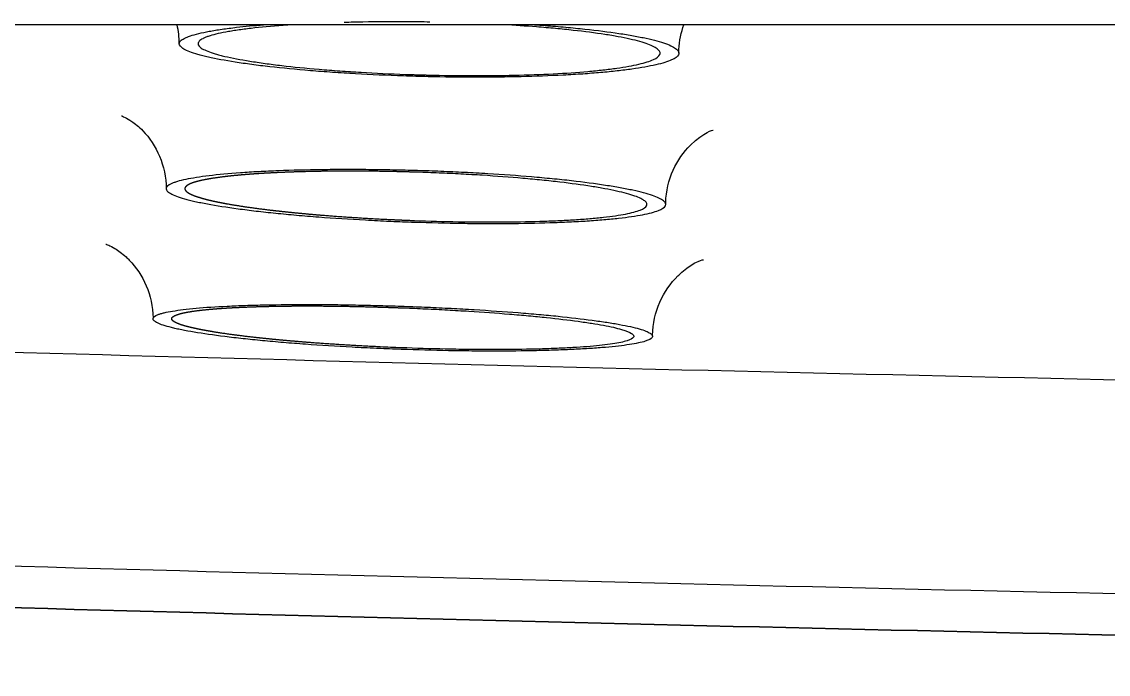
# Model space of a CAD drawing. Header units: millimetres. Extents: x 0 to 2809, y -1128 to 717.
# Drawn here: x 335.1 to 422.2, y 312 to 364.2 of the extents above; entities that cross this region are included whole.
import ezdxf

# ---------------------------------------------------------------- set-up
doc = ezdxf.new("R2010")
doc.units = ezdxf.units.MM
doc.layers.add('Blocks', color=7, linetype='Continuous')
doc.layers.add('Blocks$Inner', color=7, linetype='Continuous', lineweight=25, true_color=0x007f00)
doc.layers.add('Blocks$Outline', color=7, linetype='Continuous', lineweight=35, true_color=0xff3f3f)

# ---------------------------------------------------------------- blocks, each defined once
blk = doc.blocks.new('Balcony Lounge Bench w Arm Front')
at = {"layer": 'Blocks$Inner'}
blk.add_lwpolyline([(1224.493, 363.997), (1060.548, 363.997), (874.6, 363.997), (778.67, 363.997), (712.85, 363.997), (647.029, 363.997), (551.1, 363.997), (365.151, 363.997), (201.207, 363.997)], dxfattribs=at)
for points in [[(347.767, 362.478), (347.767, 363), (347.703, 363.51), (347.588, 363.997)], [(349.266, 362.587), (349.267, 362.551), (349.267, 362.514), (349.267, 362.478)], [(367.68, 359.838), (367.025, 359.853), (366.371, 359.872), (365.719, 359.894)], [(344.846, 355.504), (345.919, 354.401), (346.713, 352.702), (346.713, 350.868)], [(388.701, 354.362), (389.824, 355.45), (390.503, 355.554), (390.506, 355.545)], [(368.562, 352.122), (367.985, 352.146), (367.405, 352.168), (366.822, 352.186)], [(368.712, 352.251), (368.088, 352.275), (367.461, 352.297), (366.831, 352.316)], [(364.715, 348.264), (365.336, 348.237), (365.959, 348.213), (366.584, 348.192)], [(365.772, 341.323), (366.344, 341.301), (366.915, 341.277), (367.482, 341.25)], [(365.781, 341.452), (366.4, 341.43), (367.016, 341.406), (367.63, 341.379)], [(365.524, 337.999), (364.911, 338.021), (364.299, 338.045), (363.689, 338.072)], [(365.535, 338.129), (364.97, 338.15), (364.404, 338.174), (363.837, 338.201)]]:
    blk.add_open_spline(points, degree=3, dxfattribs=at)
for points, knots in [([(347.767, 362.478), (347.767, 362.552), (347.802, 362.626), (347.871, 362.698), (347.937, 362.768), (348.035, 362.836), (348.166, 362.904), (348.232, 362.938), (348.306, 362.972), (348.387, 363.005), (348.468, 363.039), (348.557, 363.072), (348.653, 363.104), (349.038, 363.233), (349.541, 363.355), (350.163, 363.47), (350.318, 363.499), (350.481, 363.527), (350.652, 363.555), (350.822, 363.583), (351, 363.61), (351.184, 363.637), (351.551, 363.69), (351.943, 363.741), (352.358, 363.789), (353.018, 363.865), (353.738, 363.934), (354.519, 363.997)], [102.587783, 102.587783, 102.587783, 102.587783, 105.349563, 105.349563, 105.349563, 108.003155, 108.003155, 108.003155, 109.338421, 109.338421, 109.338421, 110.666148, 110.666148, 110.666148, 115.958997, 115.958997, 115.958997, 117.289695, 117.289695, 117.289695, 118.624436, 118.624436, 118.624436, 121.273336, 121.273336, 121.273336, 125.484911, 125.484911, 125.484911, 125.484911]), ([(356.839, 363.996), (356.584, 363.979), (356.332, 363.962), (355.139, 363.875), (354.283, 363.795), (353.13, 363.661), (352.767, 363.614), (352.258, 363.54), (352.093, 363.514), (351.778, 363.462), (351.627, 363.436), (350.908, 363.301), (350.443, 363.187), (349.998, 363.035), (349.915, 363.005), (349.765, 362.942), (349.697, 362.911), (349.515, 362.815), (349.424, 362.75), (349.299, 362.617), (349.267, 362.548), (349.267, 362.478)], [19.84083, 19.84083, 19.84083, 19.84083, 21.223275, 21.223275, 26.529093, 26.529093, 29.182003, 29.182003, 30.508457, 30.508457, 31.834912, 31.834912, 37.140731, 37.140731, 38.467186, 38.467186, 39.79364, 39.79364, 42.44655, 42.44655, 45.212049, 45.212049, 45.212049, 45.212049]), ([(367.836, 364.209), (367.226, 364.22), (366.62, 364.227), (364.816, 364.238), (363.633, 364.232), (361.96, 364.204), (361.452, 364.192), (360.956, 364.179)], [2.657643, 2.657643, 2.657643, 2.657643, 5.305819, 5.305819, 10.611637, 10.611637, 12.939406, 12.939406, 12.939406, 12.939406]), ([(386.267, 361.722), (386.267, 361.753), (386.262, 361.784), (386.226, 361.885), (386.173, 361.955), (385.933, 362.165), (385.666, 362.304), (385.097, 362.513), (384.881, 362.582), (384.4, 362.716), (384.136, 362.782), (383.559, 362.912), (383.247, 362.976), (382.574, 363.1), (382.212, 363.161), (381.062, 363.339), (380.221, 363.448), (378.853, 363.599), (378.378, 363.647), (377.392, 363.739), (376.881, 363.782), (375.507, 363.889), (374.626, 363.947), (373.717, 363.998)], [115.881389, 115.881389, 115.881389, 115.881389, 116.659939, 116.659939, 118.421624, 118.421624, 121.944994, 121.944994, 123.706679, 123.706679, 125.468364, 125.468364, 127.23005, 127.23005, 128.991735, 128.991735, 132.515105, 132.515105, 134.27679, 134.27679, 136.038475, 136.038475, 138.933594, 138.933594, 138.933594, 138.933594]), ([(376.217, 363.998), (376.5, 363.978), (376.78, 363.958), (377.62, 363.895), (378.172, 363.849), (379.239, 363.753), (379.751, 363.703), (381.231, 363.544), (382.14, 363.429), (383.383, 363.242), (383.775, 363.178), (384.502, 363.047), (384.84, 362.98), (385.463, 362.843), (385.749, 362.773), (386.268, 362.631), (386.502, 362.558), (387.117, 362.338), (387.406, 362.191), (387.665, 361.969), (387.722, 361.895), (387.761, 361.788), (387.767, 361.755), (387.767, 361.722)], [6.675896, 6.675896, 6.675896, 6.675896, 7.617177, 7.617177, 9.521471, 9.521471, 11.425766, 11.425766, 15.234354, 15.234354, 17.138648, 17.138648, 19.042943, 19.042943, 20.947237, 20.947237, 22.851531, 22.851531, 26.66012, 26.66012, 28.564414, 28.564414, 29.406037, 29.406037, 29.406037, 29.406037]), ([(387.767, 361.722), (387.767, 361.82), (387.769, 361.918), (387.774, 362.016), (387.804, 362.711), (387.948, 363.38), (388.174, 363.997)], [0.00001, 0.00001, 0.00001, 0.00001, 0.320185, 0.320185, 0.320185, 2.596124, 2.596124, 2.596124, 2.596124]), ([(365.719, 359.894), (364.405, 359.938), (363.126, 359.996), (361.881, 360.067), (361.258, 360.102), (360.644, 360.141), (360.039, 360.183), (359.433, 360.225), (358.835, 360.27), (358.258, 360.317), (357.105, 360.412), (356.026, 360.517), (355.019, 360.632), (354.767, 360.66), (354.52, 360.689), (354.277, 360.719), (354.035, 360.749), (353.796, 360.78), (353.564, 360.811), (353.1, 360.872), (352.663, 360.936), (352.251, 361), (351.428, 361.13), (350.708, 361.265), (350.092, 361.405), (349.938, 361.441), (349.791, 361.476), (349.651, 361.512), (349.512, 361.548), (349.38, 361.583), (349.256, 361.619), (349.008, 361.691), (348.791, 361.763), (348.605, 361.835), (348.418, 361.907), (348.262, 361.979), (348.137, 362.052), (348.074, 362.088), (348.02, 362.125), (347.973, 362.161), (347.926, 362.198), (347.886, 362.235), (347.855, 362.271), (347.796, 362.341), (347.767, 362.41), (347.767, 362.478)], [62.902923, 62.902923, 62.902923, 62.902923, 68.209424, 68.209424, 68.209424, 70.857493, 70.857493, 70.857493, 73.524602, 73.524602, 73.524602, 78.818793, 78.818793, 78.818793, 80.145806, 80.145806, 80.145806, 81.480819, 81.480819, 81.480819, 84.136588, 84.136588, 84.136588, 89.434318, 89.434318, 89.434318, 90.769746, 90.769746, 90.769746, 92.099641, 92.099641, 92.099641, 94.743578, 94.743578, 94.743578, 97.386619, 97.386619, 97.386619, 98.715376, 98.715376, 98.715376, 100.050879, 100.050879, 100.050879, 102.587783, 102.587783, 102.587783, 102.587783]), ([(349.267, 362.478), (349.267, 362.414), (349.294, 362.349), (349.377, 362.249), (349.414, 362.214), (349.501, 362.146), (349.551, 362.111), (349.725, 362.008), (349.87, 361.94), (350.215, 361.804), (350.415, 361.736), (350.759, 361.634), (350.881, 361.6), (351.139, 361.533), (351.276, 361.499), (351.987, 361.333), (352.654, 361.205), (353.796, 361.021), (354.2, 360.961), (354.844, 360.872), (355.065, 360.843), (355.513, 360.786), (355.742, 360.759), (356.906, 360.622), (357.905, 360.522), (359.505, 360.386), (360.058, 360.342), (361.178, 360.262), (361.746, 360.225), (363.474, 360.123), (364.657, 360.066), (365.873, 360.023)], [45.212049, 45.212049, 45.212049, 45.212049, 47.752368, 47.752368, 49.078823, 49.078823, 50.405278, 50.405278, 53.058187, 53.058187, 55.711096, 55.711096, 57.037551, 57.037551, 58.364006, 58.364006, 63.669824, 63.669824, 66.322734, 66.322734, 67.649188, 67.649188, 68.975643, 68.975643, 74.281462, 74.281462, 76.934371, 76.934371, 79.58728, 79.58728, 84.893099, 84.893099, 84.893099, 84.893099]), ([(387.767, 361.722), (387.767, 361.681), (387.758, 361.64), (387.671, 361.453), (387.485, 361.312), (387.028, 361.107), (386.846, 361.04), (386.422, 360.908), (386.183, 360.845), (385.387, 360.661), (384.751, 360.547), (383.638, 360.391), (383.238, 360.341), (382.403, 360.248), (381.964, 360.205), (381.047, 360.124), (380.569, 360.086), (379.571, 360.018), (379.051, 359.987), (377.434, 359.903), (376.306, 359.862), (374.546, 359.82), (373.948, 359.81), (372.726, 359.796), (372.102, 359.793), (370.225, 359.794), (368.959, 359.809), (367.68, 359.838)], [29.406037, 29.406037, 29.406037, 29.406037, 30.468708, 30.468708, 34.277297, 34.277297, 36.181591, 36.181591, 38.085885, 38.085885, 41.894474, 41.894474, 43.798768, 43.798768, 45.703062, 45.703062, 47.607356, 47.607356, 49.511651, 49.511651, 53.320239, 53.320239, 55.224533, 55.224533, 57.128828, 57.128828, 60.937416, 60.937416, 60.937416, 60.937416]), ([(367.686, 359.968), (368.87, 359.939), (370.041, 359.923), (371.777, 359.92), (372.354, 359.922), (373.484, 359.933), (374.037, 359.942), (375.665, 359.979), (376.709, 360.017), (378.703, 360.119), (379.627, 360.183), (380.899, 360.296), (381.305, 360.336), (382.078, 360.423), (382.447, 360.47), (383.478, 360.616), (384.066, 360.723), (384.802, 360.895), (385.023, 360.955), (385.415, 361.079), (385.584, 361.142), (386.006, 361.335), (386.179, 361.468), (386.258, 361.644), (386.267, 361.683), (386.267, 361.722)], [86.711293, 86.711293, 86.711293, 86.711293, 90.234663, 90.234663, 91.996348, 91.996348, 93.758033, 93.758033, 97.281403, 97.281403, 100.804773, 100.804773, 102.566458, 102.566458, 104.328143, 104.328143, 107.851514, 107.851514, 109.613199, 109.613199, 111.374884, 111.374884, 114.898254, 114.898254, 115.881389, 115.881389, 115.881389, 115.881389]), ([(343.146, 356.7), (343.146, 356.701), (343.233, 356.672), (343.433, 356.569), (343.564, 356.501), (343.74, 356.403), (343.957, 356.254), (344.22, 356.074), (344.52, 355.836), (344.846, 355.504)], [31.092118, 31.092118, 31.092118, 31.092118, 33.326755, 33.326755, 33.326755, 34.774209, 34.774209, 34.774209, 36.515231, 36.515231, 36.515231, 36.515231]), ([(386.713, 349.608), (386.713, 349.658), (386.714, 349.709), (386.715, 349.759), (386.757, 351.604), (387.593, 353.285), (388.701, 354.362)], [105.340765, 105.340765, 105.340765, 105.340765, 105.503586, 105.503586, 105.503586, 111.47301, 111.47301, 111.47301, 111.47301]), ([(366.831, 352.316), (366.172, 352.335), (365.514, 352.351), (364.213, 352.377), (363.568, 352.386), (362.29, 352.397), (361.656, 352.4), (360.399, 352.398), (359.773, 352.393), (357.95, 352.37), (356.798, 352.341), (355.162, 352.278), (354.633, 352.254), (353.607, 352.199), (353.118, 352.168), (351.725, 352.068), (350.892, 351.991), (349.787, 351.858), (349.443, 351.81), (348.818, 351.712), (348.536, 351.661), (348.03, 351.554), (347.807, 351.499), (347.516, 351.413), (347.426, 351.383), (347.263, 351.324), (347.188, 351.293), (346.857, 351.14), (346.722, 351.013), (346.714, 350.881)], [136.683937, 136.683937, 136.683937, 136.683937, 138.648763, 138.648763, 140.61359, 140.61359, 142.578417, 142.578417, 144.543244, 144.543244, 148.472898, 148.472898, 150.437725, 150.437725, 152.402552, 152.402552, 156.332205, 156.332205, 158.297032, 158.297032, 160.261859, 160.261859, 162.226686, 162.226686, 163.209099, 163.209099, 164.191513, 164.191513, 168.121166, 168.121166, 168.121166, 168.121166]), ([(385.213, 349.608), (385.213, 349.636), (385.208, 349.665), (385.171, 349.757), (385.118, 349.822), (384.877, 350.016), (384.608, 350.148), (384.038, 350.347), (383.82, 350.414), (383.338, 350.545), (383.073, 350.61), (382.494, 350.738), (382.18, 350.802), (381.505, 350.927), (381.142, 350.989), (379.989, 351.172), (379.145, 351.286), (377.772, 351.448), (377.297, 351.5), (376.308, 351.601), (375.795, 351.649), (374.233, 351.786), (373.151, 351.868), (371.466, 351.975), (370.893, 352.008), (369.732, 352.069), (369.149, 352.097), (368.562, 352.122)], [313.716375, 313.716375, 313.716375, 313.716375, 314.500721, 314.500721, 316.265072, 316.265072, 319.793774, 319.793774, 321.558124, 321.558124, 323.322475, 323.322475, 325.086826, 325.086826, 326.851177, 326.851177, 330.379879, 330.379879, 332.14423, 332.14423, 333.908581, 333.908581, 337.437282, 337.437282, 339.201633, 339.201633, 340.965984, 340.965984, 340.965984, 340.965984]), ([(386.713, 349.608), (386.713, 349.638), (386.707, 349.668), (386.668, 349.767), (386.611, 349.835), (386.35, 350.042), (386.059, 350.182), (385.443, 350.393), (385.207, 350.463), (384.686, 350.602), (384.399, 350.67), (383.773, 350.806), (383.434, 350.873), (382.704, 351.005), (382.311, 351.07), (381.065, 351.262), (380.153, 351.383), (378.669, 351.552), (378.155, 351.606), (377.086, 351.711), (376.532, 351.762), (374.843, 351.905), (373.673, 351.989), (371.852, 352.1), (371.232, 352.134), (369.977, 352.197), (369.346, 352.225), (368.712, 352.251)], [105.340765, 105.340765, 105.340765, 105.340765, 106.188656, 106.188656, 108.095951, 108.095951, 111.910541, 111.910541, 113.817836, 113.817836, 115.725131, 115.725131, 117.632426, 117.632426, 119.539721, 119.539721, 123.354311, 123.354311, 125.261606, 125.261606, 127.168901, 127.168901, 130.983491, 130.983491, 132.890786, 132.890786, 134.798081, 134.798081, 134.798081, 134.798081]), ([(346.713, 350.868), (346.713, 350.806), (346.741, 350.744), (346.827, 350.646), (346.866, 350.612), (346.958, 350.543), (347.013, 350.508), (347.322, 350.336), (347.692, 350.198), (348.308, 350.026), (348.439, 349.991), (348.716, 349.922), (348.863, 349.887), (349.322, 349.784), (349.655, 349.716), (350.731, 349.517), (351.55, 349.387), (352.706, 349.231), (352.944, 349.2), (353.428, 349.139), (353.675, 349.109), (354.429, 349.021), (354.949, 348.965), (356.027, 348.855), (356.583, 348.802), (357.734, 348.701), (358.331, 348.652), (360.145, 348.514), (361.389, 348.434), (363.305, 348.33), (363.952, 348.298), (364.644, 348.267), (364.68, 348.266), (364.715, 348.264)], [42.441444, 42.441444, 42.441444, 42.441444, 44.276673, 44.276673, 45.259086, 45.259086, 46.2415, 46.2415, 50.171153, 50.171153, 51.153567, 51.153567, 52.13598, 52.13598, 54.100807, 54.100807, 58.030461, 58.030461, 59.012874, 59.012874, 59.995288, 59.995288, 61.960115, 61.960115, 63.924942, 63.924942, 65.889768, 65.889768, 69.819422, 69.819422, 71.784249, 71.784249, 71.891376, 71.891376, 71.891376, 71.891376]), ([(366.584, 348.192), (367.865, 348.148), (369.132, 348.118), (371.011, 348.091), (371.637, 348.085), (372.861, 348.08), (373.46, 348.081), (375.224, 348.094), (376.355, 348.115), (377.973, 348.167), (378.496, 348.188), (379.496, 348.235), (379.976, 348.262), (380.895, 348.321), (381.335, 348.354), (382.173, 348.425), (382.573, 348.464), (383.69, 348.589), (384.328, 348.682), (385.126, 348.836), (385.365, 348.89), (385.79, 349.002), (385.973, 349.061), (386.431, 349.24), (386.618, 349.365), (386.704, 349.533), (386.713, 349.571), (386.713, 349.608)], [73.764641, 73.764641, 73.764641, 73.764641, 77.579231, 77.579231, 79.486526, 79.486526, 81.393821, 81.393821, 85.208411, 85.208411, 87.115706, 87.115706, 89.023001, 89.023001, 90.930296, 90.930296, 92.837591, 92.837591, 96.652181, 96.652181, 98.559476, 98.559476, 100.466771, 100.466771, 104.281361, 104.281361, 105.340765, 105.340765, 105.340765, 105.340765]), ([(366.593, 348.321), (367.778, 348.278), (368.95, 348.246), (370.689, 348.217), (371.267, 348.211), (372.4, 348.204), (372.954, 348.203), (374.586, 348.211), (375.632, 348.229), (377.129, 348.274), (377.612, 348.292), (378.538, 348.335), (378.981, 348.359), (379.832, 348.412), (380.238, 348.442), (381.013, 348.507), (381.383, 348.543), (382.417, 348.658), (383.007, 348.744), (383.745, 348.887), (383.966, 348.937), (384.359, 349.041), (384.529, 349.096), (384.952, 349.263), (385.125, 349.381), (385.205, 349.538), (385.213, 349.573), (385.213, 349.608)], [284.506756, 284.506756, 284.506756, 284.506756, 288.035458, 288.035458, 289.799809, 289.799809, 291.564159, 291.564159, 295.092861, 295.092861, 296.857212, 296.857212, 298.621563, 298.621563, 300.385914, 300.385914, 302.150265, 302.150265, 305.678967, 305.678967, 307.443317, 307.443317, 309.207668, 309.207668, 312.73637, 312.73637, 313.716375, 313.716375, 313.716375, 313.716375]), ([(341.895, 346.432), (341.895, 346.433), (341.962, 346.41), (342.119, 346.338), (342.234, 346.285), (342.396, 346.204), (342.604, 346.077), (342.863, 345.918), (343.169, 345.703), (343.501, 345.4), (343.588, 345.321), (343.675, 345.237), (343.762, 345.148), (344.854, 344.034), (345.641, 342.337), (345.659, 340.519)], [31.452914, 31.452914, 31.452914, 31.452914, 33.41567, 33.41567, 33.41567, 34.839518, 34.839518, 34.839518, 36.590681, 36.590681, 36.590681, 37.056629, 37.056629, 37.056629, 42.873929, 42.873929, 42.873929, 42.873929]), ([(385.66, 339.051), (385.66, 339.078), (385.66, 339.104), (385.66, 339.131), (385.682, 341), (386.51, 342.739), (387.687, 343.879), (387.795, 343.983), (387.903, 344.081), (388.011, 344.172), (389.151, 345.135), (389.737, 345.2), (389.742, 345.181)], [0.000007, 0.000007, 0.000007, 0.000007, 0.083698, 0.083698, 0.083698, 6.055404, 6.055404, 6.055404, 6.605058, 6.605058, 6.605058, 12.113597, 12.113597, 12.113597, 12.113597]), ([(712.85, 332.398), (667.864, 332.398), (622.874, 332.616), (577.884, 333.072), (532.873, 333.529), (487.864, 334.222), (442.862, 335.131), (397.852, 336.04), (352.851, 337.168), (307.865, 338.536), (289.233, 339.103), (270.604, 339.709), (251.977, 340.355), (242.665, 340.678), (233.353, 341.01), (224.042, 341.352), (219.385, 341.523), (214.727, 341.697), (210.07, 341.872), (207.742, 341.96), (205.414, 342.049), (203.086, 342.138), (202.503, 342.16), (201.92, 342.182), (201.337, 342.205), (201.293, 342.206), (201.25, 342.208), (201.206, 342.21)], [-518.79142, -518.79142, -518.79142, -518.79142, -383.814278, -383.814278, -383.814278, -248.76604, -248.76604, -248.76604, -113.7149, -113.7149, -113.7149, -57.79422, -57.79422, -57.79422, -29.839201, -29.839201, -29.839201, -15.856407, -15.856407, -15.856407, -8.866597, -8.866597, -8.866597, -7.115836, -7.115836, -7.115836, -6.985128, -6.985128, -6.985128, -6.985128]), ([(345.66, 340.462), (345.669, 340.58), (345.804, 340.687), (346.137, 340.815), (346.211, 340.84), (346.375, 340.889), (346.465, 340.913), (346.756, 340.983), (346.98, 341.027), (347.486, 341.112), (347.769, 341.152), (348.394, 341.228), (348.739, 341.265), (349.844, 341.364), (350.677, 341.42), (352.07, 341.487), (352.559, 341.507), (353.585, 341.541), (354.114, 341.555), (355.749, 341.588), (356.901, 341.599), (358.724, 341.597), (359.35, 341.594), (360.606, 341.581), (361.24, 341.571), (362.518, 341.547), (363.163, 341.532), (364.463, 341.497), (365.121, 341.476), (365.781, 341.452)], [179.124315, 179.124315, 179.124315, 179.124315, 183.056053, 183.056053, 184.038987, 184.038987, 185.021922, 185.021922, 186.98779, 186.98779, 188.953659, 188.953659, 190.919528, 190.919528, 194.851266, 194.851266, 196.817135, 196.817135, 198.783004, 198.783004, 202.714741, 202.714741, 204.68061, 204.68061, 206.646479, 206.646479, 208.612348, 208.612348, 210.578217, 210.578217, 210.578217, 210.578217]), ([(367.482, 341.25), (368.069, 341.223), (368.653, 341.194), (369.815, 341.131), (370.388, 341.097), (372.074, 340.991), (373.158, 340.913), (374.722, 340.785), (375.235, 340.741), (376.226, 340.649), (376.702, 340.602), (378.077, 340.458), (378.921, 340.358), (380.078, 340.2), (380.441, 340.147), (381.118, 340.039), (381.432, 339.986), (382.012, 339.877), (382.278, 339.823), (382.762, 339.713), (382.98, 339.658), (383.552, 339.492), (383.822, 339.384), (384.064, 339.225), (384.117, 339.173), (384.154, 339.098), (384.16, 339.074), (384.16, 339.051)], [254.652767, 254.652767, 254.652767, 254.652767, 257.227989, 257.227989, 259.803211, 259.803211, 264.953655, 264.953655, 267.528877, 267.528877, 270.1041, 270.1041, 275.254544, 275.254544, 277.829766, 277.829766, 280.404988, 280.404988, 282.98021, 282.98021, 285.555433, 285.555433, 290.705877, 290.705877, 293.281099, 293.281099, 294.43498, 294.43498, 294.43498, 294.43498]), ([(367.63, 341.379), (368.264, 341.352), (368.895, 341.322), (370.152, 341.257), (370.772, 341.222), (372.594, 341.113), (373.766, 341.032), (375.457, 340.898), (376.011, 340.851), (377.082, 340.755), (377.597, 340.706), (379.083, 340.554), (379.996, 340.448), (381.247, 340.281), (381.64, 340.224), (382.371, 340.111), (382.711, 340.053), (383.338, 339.938), (383.626, 339.88), (384.149, 339.763), (384.385, 339.703), (385.003, 339.526), (385.294, 339.41), (385.556, 339.239), (385.614, 339.182), (385.653, 339.101), (385.66, 339.076), (385.66, 339.051)], [213.068353, 213.068353, 213.068353, 213.068353, 215.643723, 215.643723, 218.219093, 218.219093, 223.369833, 223.369833, 225.945204, 225.945204, 228.520574, 228.520574, 233.671314, 233.671314, 236.246685, 236.246685, 238.822055, 238.822055, 241.397425, 241.397425, 243.972795, 243.972795, 249.123536, 249.123536, 251.698906, 251.698906, 252.852796, 252.852796, 252.852796, 252.852796]), ([(363.689, 338.072), (363.642, 338.074), (363.596, 338.076), (362.893, 338.108), (362.246, 338.139), (360.33, 338.242), (359.086, 338.32), (357.574, 338.43), (357.273, 338.453), (356.68, 338.499), (356.387, 338.523), (355.525, 338.595), (354.968, 338.644), (353.891, 338.747), (353.37, 338.8), (352.617, 338.882), (352.37, 338.91), (351.886, 338.966), (351.648, 338.995), (350.492, 339.139), (349.673, 339.258), (348.598, 339.44), (348.265, 339.501), (347.805, 339.594), (347.659, 339.625), (347.382, 339.687), (347.251, 339.718), (346.636, 339.872), (346.266, 339.995), (345.957, 340.145), (345.903, 340.175), (345.811, 340.235), (345.773, 340.265), (345.687, 340.35), (345.66, 340.403), (345.66, 340.462)], [149.636103, 149.636103, 149.636103, 149.636103, 149.775655, 149.775655, 151.741524, 151.741524, 155.673262, 155.673262, 156.656196, 156.656196, 157.63913, 157.63913, 159.604999, 159.604999, 161.570868, 161.570868, 162.553803, 162.553803, 163.536737, 163.536737, 167.468475, 167.468475, 169.434344, 169.434344, 170.417278, 170.417278, 171.400212, 171.400212, 175.33195, 175.33195, 176.314884, 176.314884, 177.297819, 177.297819, 179.124315, 179.124315, 179.124315, 179.124315]), ([(385.66, 339.051), (385.66, 339.021), (385.65, 338.991), (385.565, 338.853), (385.378, 338.751), (384.921, 338.606), (384.737, 338.559), (384.313, 338.468), (384.073, 338.425), (383.275, 338.302), (382.637, 338.228), (381.519, 338.131), (381.119, 338.1), (380.281, 338.045), (379.842, 338.02), (378.922, 337.976), (378.442, 337.956), (377.441, 337.922), (376.918, 337.908), (375.299, 337.873), (374.168, 337.862), (372.404, 337.862), (371.804, 337.864), (370.579, 337.876), (369.954, 337.885), (368.074, 337.919), (366.806, 337.953), (365.524, 337.999)], [252.852796, 252.852796, 252.852796, 252.852796, 254.274276, 254.274276, 259.425017, 259.425017, 262.000387, 262.000387, 264.575757, 264.575757, 269.726497, 269.726497, 272.301868, 272.301868, 274.877238, 274.877238, 277.452608, 277.452608, 280.027978, 280.027978, 285.178719, 285.178719, 287.754089, 287.754089, 290.329459, 290.329459, 295.4802, 295.4802, 295.4802, 295.4802]), ([(384.16, 339.051), (384.16, 339.023), (384.151, 338.995), (384.072, 338.869), (383.9, 338.774), (383.476, 338.641), (383.307, 338.598), (382.914, 338.515), (382.692, 338.476), (381.954, 338.364), (381.364, 338.297), (380.33, 338.21), (379.96, 338.183), (379.185, 338.134), (378.778, 338.112), (377.927, 338.073), (377.483, 338.056), (376.557, 338.027), (376.074, 338.015), (374.576, 337.987), (373.53, 337.979), (371.898, 337.984), (371.343, 337.988), (370.21, 338.001), (369.632, 338.011), (367.893, 338.048), (366.72, 338.083), (365.535, 338.129)], [294.43498, 294.43498, 294.43498, 294.43498, 295.856321, 295.856321, 301.006765, 301.006765, 303.581988, 303.581988, 306.15721, 306.15721, 311.307654, 311.307654, 313.882876, 313.882876, 316.458098, 316.458098, 319.033321, 319.033321, 321.608543, 321.608543, 326.758987, 326.758987, 329.334209, 329.334209, 331.909431, 331.909431, 337.059876, 337.059876, 337.059876, 337.059876]), ([(712.85, 315.278), (667.905, 315.278), (622.954, 315.496), (578.004, 315.95), (532.944, 316.406), (487.884, 317.1), (442.831, 318.009), (397.771, 318.917), (352.718, 320.046), (307.68, 321.415), (289.027, 321.981), (270.377, 322.589), (251.729, 323.235), (242.406, 323.558), (233.084, 323.89), (223.763, 324.232), (219.1, 324.403), (214.438, 324.577), (209.776, 324.753), (207.445, 324.841), (205.115, 324.929), (202.784, 325.018), (202.254, 325.039), (201.724, 325.059), (201.194, 325.079)], [525.53183, 525.53183, 525.53183, 525.53183, 660.389243, 660.389243, 660.389243, 795.588988, 795.588988, 795.588988, 930.794132, 930.794132, 930.794132, 986.778897, 986.778897, 986.778897, 1014.764977, 1014.764977, 1014.764977, 1028.762971, 1028.762971, 1028.762971, 1035.760289, 1035.760289, 1035.760289, 1037.350876, 1037.350876, 1037.350876, 1037.350876]), ([(712.85, 311.986), (667.837, 311.986), (622.825, 312.204), (532.79, 313.113), (487.767, 313.805), (397.731, 315.615), (352.717, 316.74), (285.207, 318.785), (262.706, 319.525), (228.957, 320.72), (216.301, 321.183), (203.302, 321.677), (201.551, 321.744), (201.206, 321.757)], [540.333851, 540.333851, 540.333851, 540.333851, 675.38338, 675.38338, 810.478825, 810.478825, 945.574271, 945.574271, 1013.121994, 1013.121994, 1046.895855, 1051.117588, 1052.152137, 1052.152137, 1052.152137, 1052.152137])]:
    blk.add_open_spline(points, degree=3, knots=knots, dxfattribs=at)
for points, weights in [([(365.873, 360.023), (366.479, 360.001), (367.084, 359.982), (367.686, 359.968)], [1, 0.999999999989, 0.999999999989, 1]), ([(364.865, 348.393), (365.443, 348.366), (366.019, 348.342), (366.593, 348.321)], [1, 0.999999999997, 0.999999999997, 1])]:
    blk.add_rational_spline(points, weights, degree=3, dxfattribs=at)
for points, weights, knots in [([(366.822, 352.186), (366.795, 352.187), (366.767, 352.188), (366.739, 352.189), (366.129, 352.208), (365.521, 352.224), (364.92, 352.237), (363.717, 352.262), (362.535, 352.275), (361.373, 352.275), (360.792, 352.275), (360.214, 352.271), (359.653, 352.265), (359.092, 352.258), (358.546, 352.248), (358.014, 352.236), (357.482, 352.223), (356.965, 352.207), (356.462, 352.188), (355.959, 352.169), (355.47, 352.147), (354.997, 352.122), (354.052, 352.072), (353.198, 352.011), (352.432, 351.939), (352.048, 351.903), (351.687, 351.865), (351.349, 351.824), (351.18, 351.803), (351.016, 351.782), (350.858, 351.76), (350.701, 351.738), (350.551, 351.716), (350.408, 351.693), (349.835, 351.602), (349.373, 351.502), (349.02, 351.395), (348.931, 351.368), (348.85, 351.341), (348.775, 351.313), (348.701, 351.285), (348.634, 351.257), (348.574, 351.228), (348.454, 351.171), (348.365, 351.113), (348.305, 351.053), (348.244, 350.993), (348.213, 350.931), (348.213, 350.868)], [1, 1.00000000012, 1.00000000023, 1.00000000035, 1.00000000035, 1.00000000035, 1.00000000035, 1.00000000035, 1.00000000035, 1.00000000035, 1.00000000035, 1.00000000034, 1.00000000034, 1.00000000034, 1.00000000034, 1.00000000034, 1.00000000034, 1.00000000034, 1.00000000034, 1.00000000034, 1.00000000034, 1.00000000034, 1.00000000034, 1.00000000034, 1.00000000034, 1.00000000034, 1.00000000034, 1.00000000034, 1.00000000034, 1.00000000034, 1.00000000034, 1.00000000034, 1.00000000034, 1.00000000034, 1.00000000034, 1.00000000034, 1.00000000034, 1.00000000034, 1.00000000034, 1.00000000034, 1.00000000034, 1.00000000034, 1.00000000034, 1.00000000034, 1.00000000034, 1.00000000034, 1.00000000034, 1.00000000034, 1.00000000034], [200.457156, 200.457156, 200.457156, 200.457156, 200.578208, 200.578208, 200.578208, 203.238002, 203.238002, 203.238002, 208.529122, 208.529122, 208.529122, 211.194438, 211.194438, 211.194438, 213.839504, 213.839504, 213.839504, 216.478794, 216.478794, 216.478794, 219.137726, 219.137726, 219.137726, 224.438059, 224.438059, 224.438059, 227.085136, 227.085136, 227.085136, 228.41895, 228.41895, 228.41895, 229.748811, 229.748811, 229.748811, 235.038015, 235.038015, 235.038015, 236.364759, 236.364759, 236.364759, 237.699073, 237.699073, 237.699073, 240.350887, 240.350887, 240.350887, 243.043727, 243.043727, 243.043727, 243.043727]), ([(348.213, 350.868), (348.213, 350.807), (348.242, 350.746), (348.299, 350.683), (348.329, 350.651), (348.366, 350.618), (348.41, 350.586), (348.454, 350.554), (348.506, 350.521), (348.565, 350.489), (348.682, 350.424), (348.828, 350.359), (349.002, 350.294), (349.176, 350.229), (349.378, 350.164), (349.609, 350.099), (349.724, 350.066), (349.846, 350.034), (349.976, 350.001), (350.106, 349.968), (350.243, 349.936), (350.386, 349.903), (350.958, 349.774), (351.627, 349.648), (352.391, 349.525), (352.773, 349.464), (353.179, 349.404), (353.609, 349.344), (353.824, 349.314), (354.045, 349.285), (354.27, 349.256), (354.495, 349.227), (354.724, 349.199), (354.957, 349.171), (355.891, 349.059), (356.891, 348.955), (357.959, 348.858), (358.493, 348.809), (359.047, 348.762), (359.608, 348.718), (360.168, 348.674), (360.737, 348.633), (361.313, 348.594), (362.466, 348.517), (363.649, 348.45), (364.865, 348.393)], [1.00000000034, 1.00000000034, 1.00000000034, 1.00000000034, 1.00000000034, 1.00000000034, 1.00000000034, 1.00000000034, 1.00000000034, 1.00000000034, 1.00000000034, 1.00000000034, 1.00000000034, 1.00000000035, 1.00000000035, 1.00000000035, 1.00000000035, 1.00000000035, 1.00000000035, 1.00000000035, 1.00000000035, 1.00000000035, 1.00000000035, 1.00000000035, 1.00000000035, 1.00000000035, 1.00000000035, 1.00000000035, 1.00000000035, 1.00000000035, 1.00000000035, 1.00000000035, 1.00000000035, 1.00000000035, 1.00000000035, 1.00000000035, 1.00000000035, 1.00000000035, 1.00000000035, 1.00000000035, 1.00000000035, 1.00000000035, 1.00000000035, 1.00000000024, 1.00000000012, 1], [243.043727, 243.043727, 243.043727, 243.043727, 245.645829, 245.645829, 245.645829, 246.980419, 246.980419, 246.980419, 248.308315, 248.308315, 248.308315, 250.949628, 250.949628, 250.949628, 253.59184, 253.59184, 253.59184, 254.920873, 254.920873, 254.920873, 256.255481, 256.255481, 256.255481, 261.55014, 261.55014, 261.55014, 264.204444, 264.204444, 264.204444, 265.538752, 265.538752, 265.538752, 266.865085, 266.865085, 266.865085, 272.156722, 272.156722, 272.156722, 274.822619, 274.822619, 274.822619, 277.469532, 277.469532, 277.469532, 282.773804, 282.773804, 282.773804, 282.773804]), ([(347.159, 340.456), (347.159, 340.508), (347.189, 340.559), (347.249, 340.609), (347.308, 340.659), (347.397, 340.707), (347.516, 340.754), (347.575, 340.777), (347.642, 340.8), (347.716, 340.823), (347.79, 340.846), (347.871, 340.868), (347.959, 340.889), (348.311, 340.975), (348.772, 341.052), (349.343, 341.122), (349.486, 341.139), (349.636, 341.156), (349.793, 341.172), (349.95, 341.189), (350.113, 341.204), (350.282, 341.219), (350.62, 341.249), (350.98, 341.277), (351.363, 341.302), (352.128, 341.352), (352.981, 341.391), (353.925, 341.421), (354.397, 341.435), (354.885, 341.447), (355.388, 341.456), (355.89, 341.466), (356.407, 341.472), (356.939, 341.476), (357.47, 341.479), (358.016, 341.48), (358.576, 341.478), (359.137, 341.476), (359.714, 341.472), (360.295, 341.464), (361.456, 341.45), (362.638, 341.425), (363.84, 341.389), (364.441, 341.371), (365.049, 341.35), (365.659, 341.327), (365.697, 341.326), (365.734, 341.324), (365.772, 341.323)], [1.00000001761, 1.00000001761, 1.00000001761, 1.00000001761, 1.00000001762, 1.00000001762, 1.00000001762, 1.00000001762, 1.00000001763, 1.00000001763, 1.00000001763, 1.00000001763, 1.00000001764, 1.00000001765, 1.00000001767, 1.00000001769, 1.00000001769, 1.0000000177, 1.0000000177, 1.00000001771, 1.00000001771, 1.00000001772, 1.00000001773, 1.00000001774, 1.00000001775, 1.00000001778, 1.00000001781, 1.00000001784, 1.00000001786, 1.00000001787, 1.00000001789, 1.00000001791, 1.00000001792, 1.00000001794, 1.00000001796, 1.00000001798, 1.000000018, 1.00000001801, 1.00000001803, 1.00000001805, 1.00000001809, 1.00000001813, 1.00000001817, 1.00000001818, 1.0000000182, 1.00000001822, 1.00000001215, 1.00000000607, 1], [209.544446, 209.544446, 209.544446, 209.544446, 212.204731, 212.204731, 212.204731, 214.857659, 214.857659, 214.857659, 216.192493, 216.192493, 216.192493, 217.519733, 217.519733, 217.519733, 222.811371, 222.811371, 222.811371, 224.141957, 224.141957, 224.141957, 225.47644, 225.47644, 225.47644, 228.1249, 228.1249, 228.1249, 233.428349, 233.428349, 233.428349, 236.088883, 236.088883, 236.088883, 238.729808, 238.729808, 238.729808, 241.376516, 241.376516, 241.376516, 244.043469, 244.043469, 244.043469, 249.33768, 249.33768, 249.33768, 251.998859, 251.998859, 251.998859, 252.162776, 252.162776, 252.162776, 252.162776]), ([(363.837, 338.201), (362.621, 338.258), (361.437, 338.324), (360.284, 338.399), (359.707, 338.437), (359.138, 338.476), (358.577, 338.518), (358.016, 338.56), (357.462, 338.605), (356.928, 338.651), (355.859, 338.742), (354.857, 338.84), (353.923, 338.944), (353.689, 338.97), (353.46, 338.996), (353.235, 339.023), (353.01, 339.049), (352.788, 339.076), (352.573, 339.104), (352.142, 339.158), (351.735, 339.214), (351.353, 339.269), (350.588, 339.381), (349.917, 339.495), (349.344, 339.611), (349.2, 339.64), (349.063, 339.67), (348.933, 339.699), (348.802, 339.728), (348.68, 339.757), (348.564, 339.786), (348.332, 339.844), (348.13, 339.901), (347.955, 339.958), (347.78, 340.015), (347.633, 340.072), (347.515, 340.128), (347.456, 340.157), (347.404, 340.185), (347.36, 340.212), (347.315, 340.24), (347.278, 340.268), (347.248, 340.296), (347.189, 340.35), (347.159, 340.404), (347.159, 340.456)], [1, 1.00000000602, 1.00000001204, 1.00000001806, 1.00000001804, 1.00000001802, 1.00000001801, 1.00000001799, 1.00000001797, 1.00000001795, 1.00000001792, 1.00000001788, 1.00000001785, 1.00000001784, 1.00000001783, 1.00000001783, 1.00000001782, 1.00000001781, 1.0000000178, 1.00000001779, 1.00000001777, 1.00000001776, 1.00000001773, 1.00000001771, 1.00000001769, 1.00000001769, 1.00000001768, 1.00000001768, 1.00000001767, 1.00000001767, 1.00000001766, 1.00000001765, 1.00000001765, 1.00000001764, 1.00000001763, 1.00000001763, 1.00000001762, 1.00000001762, 1.00000001762, 1.00000001762, 1.00000001762, 1.00000001762, 1.00000001761, 1.00000001761, 1.00000001761, 1.00000001761], [169.768643, 169.768643, 169.768643, 169.768643, 175.075019, 175.075019, 175.075019, 177.722902, 177.722902, 177.722902, 180.389687, 180.389687, 180.389687, 185.682956, 185.682956, 185.682956, 187.009698, 187.009698, 187.009698, 188.344399, 188.344399, 188.344399, 190.999352, 190.999352, 190.999352, 196.295486, 196.295486, 196.295486, 197.630462, 197.630462, 197.630462, 198.959786, 198.959786, 198.959786, 201.602658, 201.602658, 201.602658, 204.244766, 204.244766, 204.244766, 205.573123, 205.573123, 205.573123, 206.908123, 206.908123, 206.908123, 209.544446, 209.544446, 209.544446, 209.544446])]:
    blk.add_rational_spline(points, weights, degree=3, knots=knots, dxfattribs=at)
at = {"layer": 'Blocks$Outline'}
blk.add_open_spline([(201.206, 321.757), (201.551, 321.744), (203.302, 321.677), (216.301, 321.183), (228.957, 320.72), (262.706, 319.525), (285.207, 318.785), (352.717, 316.74), (397.731, 315.615), (487.767, 313.805), (532.79, 313.113), (622.825, 312.204), (667.837, 311.986), (712.85, 311.986), (757.862, 311.986), (802.874, 312.204), (892.909, 313.113), (937.932, 313.805), (1027.969, 315.615), (1072.982, 316.74), (1140.492, 318.785), (1162.993, 319.525), (1196.743, 320.72), (1209.398, 321.183), (1222.398, 321.677), (1224.148, 321.744), (1224.493, 321.757)], degree=3, knots=[-1052.152137, -1052.152137, -1052.152137, -1052.152137, -1051.117588, -1046.895855, -1013.121994, -1013.121994, -945.574271, -945.574271, -810.478825, -810.478825, -675.38338, -675.38338, -540.333851, -540.333851, -540.333851, -405.284322, -405.284322, -270.188876, -270.188876, -135.093431, -135.093431, -67.545708, -67.545708, -33.771847, -29.550114, -28.515564, -28.515564, -28.515564, -28.515564], dxfattribs=at)

msp = doc.modelspace()

# ---------------------------------------------------------------- block references
at = {"layer": 'Blocks'}
msp.add_blockref('Balcony Lounge Bench w Arm Front', (0, 0), dxfattribs=at)

doc.saveas('drawing.dxf')
